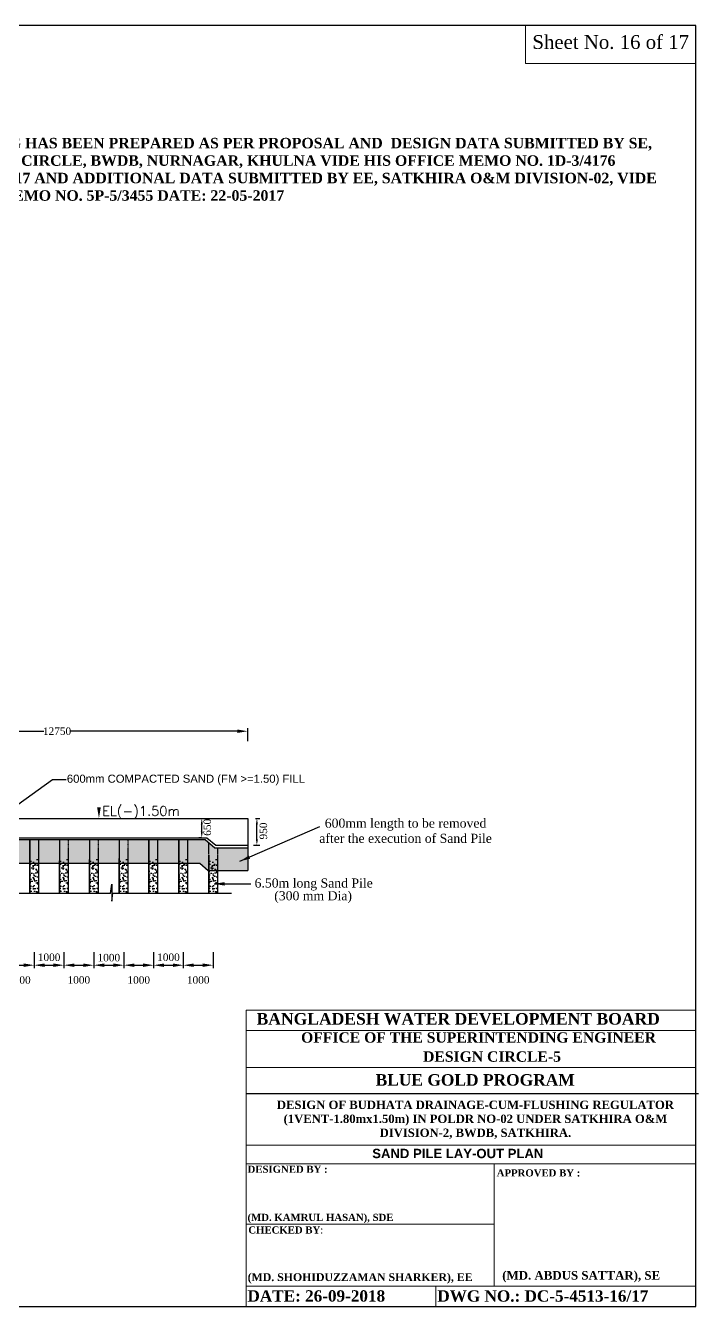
# Model space of a CAD drawing. Extents: x -298162 to 1078160, y -513173 to -216568.
# Drawn here: x 842871 to 865365, y -459717 to -416931 of the extents above; entities that cross this region are included whole.
import ezdxf

# ---------------------------------------------------------------- set-up
doc = ezdxf.new("R2010")
doc.units = 0
doc.header["$MEASUREMENT"] = 0
doc.linetypes.add('ACAD_ISO02W100', pattern=[15, 12, -3])
doc.layers.get('0').update_dxf_attribs({"linetype": 'CONTINUOUS'})
doc.layers.get('DEFPOINTS').update_dxf_attribs({"linetype": 'CONTINUOUS'})
doc.layers.add('doted', color=172, linetype='ACAD_ISO02W100', lineweight=30)
doc.layers.add('Left Bank Profile', color=7, linetype='CONTINUOUS', lineweight=25)
for name, color, linetype in [('LINE', 7, 'CONTINUOUS'), ('SLOPEEARTH', 3, 'CONTINUOUS'), ('TEXT', 10, 'CONTINUOUS')]:
    doc.layers.add(name, color=color, linetype=linetype)
doc.styles.add('Arial-25', font='arial.ttf')
doc.styles.add('BIG', font='ROMANT.SHX')
doc.styles.get("Standard").update_dxf_attribs({"font": 'times.ttf', "height": 250})
doc.dimstyles.new('3', dxfattribs={"dimtxt": 225, "dimasz": 350, "dimexe": 100, "dimexo": 25, "dimgap": 9, "dimtad": 0, "dimdec": 0, "dimzin": 0, "dimdsep": 46, "dimtxsty": 'Standard', "dimcen": 0, "dimclrt": 256, "dimadec": 0, "dimazin": 0, "dimtfac": 1, "dimtdec": 0, "dimtofl": 0, "dimtmove": 2, "dimatfit": 3, "dimfxl": 1, "dimtolj": 1, "dimtzin": 0, "dimarcsym": 0})

# ---------------------------------------------------------------- blocks, each defined once
blk = doc.blocks.new('*D1020')
at = {"layer": 'DEFPOINTS', "color": 0, "lineweight": -2}
for p in [(850298, -440502), (837548, -440922), (850298, -440856)]:
    blk.add_point(p, dxfattribs=at)
at = {"layer": 'LINE', "color": 0, "lineweight": -2}
for p, q in [((837548, -440897), (837548, -440402)), ((837898, -440502), (843481, -440502)), ((849948, -440502), (844365, -440502)), ((850298, -440831), (850298, -440402))]:
    blk.add_line(p, q, dxfattribs=at)
for points in [[(837898, -440444), (837898, -440561), (837548, -440502)], [(849948, -440444), (849948, -440561), (850298, -440502)]]:
    blk.add_solid(points, dxfattribs=at)
at = {"layer": 'LINE', "insert": (843923, -440502), "char_height": 250, "attachment_point": 5}
blk.add_mtext('\\A1;12750', dxfattribs=at)
blk = doc.blocks.new('*D1026')
at = {"layer": 'DEFPOINTS', "color": 0, "lineweight": -2}
for p in [(850531, -443413), (850603, -443413), (850462, -444313)]:
    blk.add_point(p, dxfattribs=at)
at = {"layer": 'LINE', "color": 0, "lineweight": -2}
for p, q in [((850556, -443413), (850703, -443413)), ((850603, -444113), (850603, -443613)), ((850487, -444313), (850703, -444313))]:
    blk.add_line(p, q, dxfattribs=at)
for points in [[(850570, -443613), (850637, -443613), (850603, -443413)], [(850570, -444113), (850637, -444113), (850603, -444313)]]:
    blk.add_solid(points, dxfattribs=at)
at = {"layer": 'LINE', "insert": (850822, -443837), "char_height": 250, "attachment_point": 5, "rotation": 90}
blk.add_mtext('\\A1;950', dxfattribs=at)
blk = doc.blocks.new('*D1028')
at = {"layer": 'DEFPOINTS', "color": 0, "lineweight": -2}
for p in [(848388, -443413), (848761, -443413), (848761, -444063)]:
    blk.add_point(p, dxfattribs=at)
at = {"layer": 'LINE', "color": 0, "lineweight": -2}
for p, q in [((848413, -443413), (848861, -443413)), ((848761, -443863), (848761, -443613)), ((848736, -444063), (848661, -444063))]:
    blk.add_line(p, q, dxfattribs=at)
for points in [[(848728, -443613), (848795, -443613), (848761, -443413)], [(848728, -443863), (848795, -443863), (848761, -444063)]]:
    blk.add_solid(points, dxfattribs=at)
at = {"layer": 'LINE', "insert": (848946, -443712), "char_height": 250, "attachment_point": 5, "rotation": 90}
blk.add_mtext('\\A1;650', dxfattribs=at)
blk = doc.blocks.new('*D1040')
at = {"layer": 'DEFPOINTS', "color": 0, "lineweight": -2}
for p in [(842166, -447885), (843159, -447860), (843159, -448319)]:
    blk.add_point(p, dxfattribs=at)
at = {"layer": 'LINE', "color": 0, "lineweight": -2}
for p, q in [((842166, -447910), (842166, -448419)), ((843159, -447885), (843159, -448419)), ((842516, -448319), (842809, -448319))]:
    blk.add_line(p, q, dxfattribs=at)
for points in [[(842516, -448261), (842516, -448377), (842166, -448319)], [(842809, -448261), (842809, -448377), (843159, -448319)]]:
    blk.add_solid(points, dxfattribs=at)
at = {"layer": 'LINE', "insert": (842663, -448814), "char_height": 250, "attachment_point": 5}
blk.add_mtext('\\A1;1000', dxfattribs=at)
blk = doc.blocks.new('*D1041')
at = {"layer": 'DEFPOINTS', "color": 0, "lineweight": -2}
for p in [(843159, -447860), (844152, -447860), (844152, -448319)]:
    blk.add_point(p, dxfattribs=at)
at = {"layer": 'LINE', "color": 0, "lineweight": -2}
for p, q in [((843159, -447885), (843159, -448419)), ((844152, -447885), (844152, -448419)), ((843509, -448319), (843802, -448319))]:
    blk.add_line(p, q, dxfattribs=at)
for points in [[(843509, -448261), (843509, -448377), (843159, -448319)], [(843802, -448261), (843802, -448377), (844152, -448319)]]:
    blk.add_solid(points, dxfattribs=at)
at = {"layer": 'LINE', "insert": (843656, -448055), "char_height": 250, "attachment_point": 5}
blk.add_mtext('\\A1;1000', dxfattribs=at)
blk = doc.blocks.new('*D1042')
at = {"layer": 'DEFPOINTS', "color": 0, "lineweight": -2}
for p in [(844152, -447860), (845149, -447860), (845149, -448319)]:
    blk.add_point(p, dxfattribs=at)
at = {"layer": 'LINE', "color": 0, "lineweight": -2}
for p, q in [((844152, -447885), (844152, -448419)), ((845149, -447885), (845149, -448419)), ((844502, -448319), (844799, -448319))]:
    blk.add_line(p, q, dxfattribs=at)
for points in [[(844502, -448261), (844502, -448377), (844152, -448319)], [(844799, -448261), (844799, -448377), (845149, -448319)]]:
    blk.add_solid(points, dxfattribs=at)
at = {"layer": 'LINE', "insert": (844651, -448814), "char_height": 250, "attachment_point": 5}
blk.add_mtext('\\A1;1000', dxfattribs=at)
blk = doc.blocks.new('*D1043')
at = {"layer": 'DEFPOINTS', "color": 0, "lineweight": -2}
for p in [(845149, -447860), (846158, -447860), (846158, -448319)]:
    blk.add_point(p, dxfattribs=at)
at = {"layer": 'LINE', "color": 0, "lineweight": -2}
for p, q in [((845149, -447885), (845149, -448419)), ((846158, -447885), (846158, -448419)), ((845499, -448319), (845808, -448319))]:
    blk.add_line(p, q, dxfattribs=at)
for points in [[(845499, -448261), (845499, -448377), (845149, -448319)], [(845808, -448261), (845808, -448377), (846158, -448319)]]:
    blk.add_solid(points, dxfattribs=at)
at = {"layer": 'LINE', "insert": (845654, -448067), "char_height": 250, "attachment_point": 5}
blk.add_mtext('\\A1;1000', dxfattribs=at)
blk = doc.blocks.new('*D1112')
at = {"layer": 'DEFPOINTS', "color": 0, "lineweight": -2}
for p in [(846158, -447885), (847151, -447860), (847151, -448319)]:
    blk.add_point(p, dxfattribs=at)
at = {"layer": 'LINE', "color": 0, "lineweight": -2}
for p, q in [((846158, -447910), (846158, -448419)), ((847151, -447885), (847151, -448419)), ((846508, -448319), (846801, -448319))]:
    blk.add_line(p, q, dxfattribs=at)
for points in [[(846508, -448261), (846508, -448377), (846158, -448319)], [(846801, -448261), (846801, -448377), (847151, -448319)]]:
    blk.add_solid(points, dxfattribs=at)
at = {"layer": 'LINE', "insert": (846654, -448814), "char_height": 250, "attachment_point": 5}
blk.add_mtext('\\A1;1000', dxfattribs=at)
blk = doc.blocks.new('*D1113')
at = {"layer": 'DEFPOINTS', "color": 0, "lineweight": -2}
for p in [(847151, -447860), (848144, -447860), (848144, -448319)]:
    blk.add_point(p, dxfattribs=at)
at = {"layer": 'LINE', "color": 0, "lineweight": -2}
for p, q in [((847151, -447885), (847151, -448419)), ((848144, -447885), (848144, -448419)), ((847501, -448319), (847794, -448319))]:
    blk.add_line(p, q, dxfattribs=at)
for points in [[(847501, -448261), (847501, -448377), (847151, -448319)], [(847794, -448261), (847794, -448377), (848144, -448319)]]:
    blk.add_solid(points, dxfattribs=at)
at = {"layer": 'LINE', "insert": (847647, -448055), "char_height": 250, "attachment_point": 5}
blk.add_mtext('\\A1;1000', dxfattribs=at)
blk = doc.blocks.new('*D1114')
at = {"layer": 'DEFPOINTS', "color": 0, "lineweight": -2}
for p in [(848144, -447860), (849141, -447860), (849141, -448319)]:
    blk.add_point(p, dxfattribs=at)
at = {"layer": 'LINE', "color": 0, "lineweight": -2}
for p, q in [((848144, -447885), (848144, -448419)), ((849141, -447885), (849141, -448419)), ((848494, -448319), (848791, -448319))]:
    blk.add_line(p, q, dxfattribs=at)
for points in [[(848494, -448261), (848494, -448377), (848144, -448319)], [(848791, -448261), (848791, -448377), (849141, -448319)]]:
    blk.add_solid(points, dxfattribs=at)
at = {"layer": 'LINE', "insert": (848642, -448814), "char_height": 250, "attachment_point": 5}
blk.add_mtext('\\A1;1000', dxfattribs=at)

msp = doc.modelspace()

# ---------------------------------------------------------------- hatches: boundary and pattern name
at = {"layer": 'LINE', "linetype": 'ByBlock', "lineweight": -2}
h = msp.add_hatch(dxfattribs=at)
h.set_pattern_fill('AR-SAND', color=0, scale=100, style=0)
h.set_pattern_definition([(37.5, (14875.5, -445792.48), (-6.299336, 192.682377), [0, -152, 0, -170, 0, -162.5]), (7.5, (14875.5, -445792.48), (176.97767, 282.21461), [0, -82, 0, -137, 0, -52.5]), (327.5, (14752.5, -445792.48), (311.414186, 0.565905), [0, -50, 0, -180, 0, -235]), (317.5, (14752.5, -445792.48), (300.61266, 87.76756), [0, -25, 0, -118, 0, -135])])
edge = h.paths.add_edge_path()
edge.add_line((814726.15, -444994.226), (816030.521, -444994.226))
edge.add_line((816030.521, -444994.226), (816330.521, -444754.064))
edge.add_line((816330.521, -444754.064), (825548.874, -444753.991))
edge.add_line((825548.874, -444753.991), (827527.157, -443856.755))
edge.add_line((827527.157, -443856.755), (827948.078, -443785.764))
edge.add_line((827948.078, -443785.764), (827969.328, -443753.611))
edge.add_line((827969.328, -443753.611), (835470.971, -443652.062))
edge.add_line((835470.971, -443652.062), (835604.954, -443786.045))
edge.add_line((835604.954, -443786.045), (836865.425, -443786.045))
edge.add_line((836865.425, -443786.045), (837526.919, -444016.13))
edge.add_line((837526.919, -444016.13), (837949.669, -444016.13))
edge.add_line((837949.669, -444016.13), (839926.123, -444913.366))
edge.add_line((839926.123, -444913.366), (848693.798, -444913.366))
edge.add_line((848693.798, -444913.366), (848979.319, -445154.099))
edge.add_line((848979.319, -445154.099), (850298.847, -445154.099))
edge.add_line((850298.847, -445154.099), (850298.847, -444392.669))
edge.add_line((850298.847, -444392.669), (849198.505, -444392.669))
edge.add_line((849198.505, -444392.669), (848876.125, -444120.859))
edge.add_line((848876.125, -444120.859), (840006.523, -444120.859))
edge.add_line((840006.523, -444120.859), (838041.353, -443416.13))
edge.add_line((838041.353, -443416.13), (837286.558, -443416.032))
edge.add_line((837286.558, -443416.032), (836879.531, -443186.045))
edge.add_line((836879.531, -443186.045), (835853.482, -443186.045))
edge.add_line((835853.482, -443186.045), (835719.499, -443052.062))
edge.add_line((835719.499, -443052.062), (827969.328, -443052.062))
edge.add_line((827969.328, -443052.062), (827948.193, -443166.96))
edge.add_line((827948.193, -443166.96), (827684.043, -443166.96))
edge.add_line((827684.043, -443166.96), (825468.474, -443961.484))
edge.add_line((825468.474, -443961.484), (816148.872, -443961.484))
edge.add_line((816148.872, -443961.484), (815826.492, -444233.294))
edge.add_line((815826.492, -444233.294), (814726.738, -444233.294))
edge.add_line((814726.738, -444233.294), (814726.738, -444994.226))
h = msp.add_hatch(dxfattribs=at)
h.set_pattern_fill('AR-SAND', color=0, scale=100, style=0)
h.set_pattern_definition([(37.5, (32660.25, -445788.9), (-6.299336, 192.682377), [0, -152, 0, -170, 0, -162.5]), (7.5, (32660.25, -445788.9), (176.97767, 282.21461), [0, -82, 0, -137, 0, -52.5]), (327.5, (32537.25, -445788.9), (311.414186, 0.565905), [0, -50, 0, -180, 0, -235]), (317.5, (32537.25, -445788.9), (300.61266, 87.76756), [0, -25, 0, -118, 0, -135])])
h.paths.add_polyline_path([(843009.149, -444750.421), (843309.149, -444750.421), (843309.149, -445917.215), (843009.149, -445917.215)])
h = msp.add_hatch(dxfattribs=at)
h.set_pattern_fill('AR-SAND', color=0, scale=100, style=0)
h.set_pattern_definition([(37.5, (33660.94, -445788.9), (-6.299336, 192.682377), [0, -152, 0, -170, 0, -162.5]), (7.5, (33660.94, -445788.9), (176.97767, 282.21461), [0, -82, 0, -137, 0, -52.5]), (327.5, (33537.94, -445788.9), (311.414186, 0.565905), [0, -50, 0, -180, 0, -235]), (317.5, (33537.94, -445788.9), (300.61266, 87.76756), [0, -25, 0, -118, 0, -135])])
h.paths.add_polyline_path([(844009.834, -444750.421), (844309.834, -444750.421), (844309.834, -445917.215), (844009.834, -445917.215)])
h = msp.add_hatch(dxfattribs=at)
h.set_pattern_fill('AR-SAND', color=0, scale=100, style=0)
h.set_pattern_definition([(37.5, (34661.07, -445788.9), (-6.299336, 192.682377), [0, -152, 0, -170, 0, -162.5]), (7.5, (34661.07, -445788.9), (176.97767, 282.21461), [0, -82, 0, -137, 0, -52.5]), (327.5, (34538.07, -445788.9), (311.414186, 0.565905), [0, -50, 0, -180, 0, -235]), (317.5, (34538.07, -445788.9), (300.61266, 87.76756), [0, -25, 0, -118, 0, -135])])
h.paths.add_polyline_path([(845009.963, -444750.421), (845309.963, -444750.421), (845309.963, -445917.215), (845009.963, -445917.215)])
h = msp.add_hatch(dxfattribs=at)
h.set_pattern_fill('AR-SAND', color=0, scale=100, style=0)
h.set_pattern_definition([(37.5, (35653.8, -445788.9), (-6.299336, 192.682377), [0, -152, 0, -170, 0, -162.5]), (7.5, (35653.8, -445788.9), (176.97767, 282.21461), [0, -82, 0, -137, 0, -52.5]), (327.5, (35530.8, -445788.9), (311.414186, 0.565905), [0, -50, 0, -180, 0, -235]), (317.5, (35530.8, -445788.9), (300.61266, 87.76756), [0, -25, 0, -118, 0, -135])])
h.paths.add_polyline_path([(846002.691, -444750.421), (846302.691, -444750.421), (846302.691, -445917.215), (846002.691, -445917.215)])
h = msp.add_hatch(dxfattribs=at)
h.set_pattern_fill('AR-SAND', color=0, scale=100, style=0)
h.set_pattern_definition([(37.5, (36647.03, -445788.9), (-6.299336, 192.682377), [0, -152, 0, -170, 0, -162.5]), (7.5, (36647.03, -445788.9), (176.97767, 282.21461), [0, -82, 0, -137, 0, -52.5]), (327.5, (36524.03, -445788.9), (311.414186, 0.565905), [0, -50, 0, -180, 0, -235]), (317.5, (36524.03, -445788.9), (300.61266, 87.76756), [0, -25, 0, -118, 0, -135])])
h.paths.add_polyline_path([(846995.928, -444750.421), (847295.928, -444750.421), (847295.928, -445917.215), (846995.928, -445917.215)])
h = msp.add_hatch(dxfattribs=at)
h.set_pattern_fill('AR-SAND', color=0, scale=100, style=0)
h.set_pattern_definition([(37.5, (37643.94, -445788.9), (-6.299336, 192.682377), [0, -152, 0, -170, 0, -162.5]), (7.5, (37643.94, -445788.9), (176.97767, 282.21461), [0, -82, 0, -137, 0, -52.5]), (327.5, (37520.94, -445788.9), (311.414186, 0.565905), [0, -50, 0, -180, 0, -235]), (317.5, (37520.94, -445788.9), (300.61266, 87.76756), [0, -25, 0, -118, 0, -135])])
h.paths.add_polyline_path([(847992.838, -444750.421), (848292.838, -444750.421), (848292.838, -445917.215), (847992.838, -445917.215)])
h = msp.add_hatch(dxfattribs=at)
h.set_pattern_fill('AR-SAND', color=0, scale=100, style=0)
h.set_pattern_definition([(37.5, (38652.51, -445788.9), (-6.299336, 192.682377), [0, -152, 0, -170, 0, -162.5]), (7.5, (38652.5, -445788.9), (176.97767, 282.21461), [0, -82, 0, -137, 0, -52.5]), (327.5, (38529.51, -445788.9), (311.414186, 0.565905), [0, -50, 0, -180, 0, -235]), (317.5, (38529.5, -445788.9), (300.61266, 87.76756), [0, -25, 0, -118, 0, -135])])
h.paths.add_polyline_path([(849001.407, -444750.421), (849301.407, -444750.421), (849301.407, -445917.215), (849001.407, -445917.215)])

# ---------------------------------------------------------------- linework, layer by layer
at = {"color": 0}
for p, q in [((840006.523, -443412.859), (850298.078, -443412.859)), ((850298.078, -443412.859), (850298.078, -443678.484)), ((850298.078, -443438.484), (850298.078, -444158.296)), ((848934.855, -444062.859), (849231.513, -444312.981)), ((848876.125, -444120.859), (849198.505, -444392.669)), ((849198.505, -444392.669), (850298.847, -444392.669)), ((849231.513, -444312.981), (850298.847, -444312.981)), ((848693.798, -444913.366), (848979.319, -445154.099)), ((848979.319, -445154.099), (850298.847, -445154.099))]:
    msp.add_line(p, q, dxfattribs=at)
at = {"color": 0, "lineweight": 13}
for p, q in [((850248.024, -449817.112), (865281.868, -449817.112)), ((850248.024, -449817.112), (850248.024, -459716.504)), ((850248.024, -450505.685), (865281.868, -450505.685)), ((850248.024, -451734.023), (865281.868, -451734.023)), ((850248.024, -454328.449), (865281.868, -454328.449)), ((850248.024, -454952.36), (865281.868, -454952.36)), ((858541.7, -459039.97), (858541.7, -454952.36)), ((858541.7, -459039.97), (858541.7, -455981.296)), ((858541.7, -459039.97), (858541.7, -455981.296)), ((858541.7, -459039.97), (858541.7, -455981.296)), ((850248.024, -456972.781), (858549.928, -456972.781)), ((850248.024, -459039.97), (865103.72, -459039.97)), ((851309.317, -459039.97), (865281.868, -459039.97)), ((851309.317, -459039.97), (865103.72, -459039.97)), ((851309.317, -459039.97), (865103.72, -459039.97)), ((856589.718, -459039.97), (856589.718, -459716.504)), ((850248.024, -459716.504), (865281.868, -459716.504))]:
    msp.add_line(p, q, dxfattribs=at)
at = {"layer": 'doted', "color": 0, "linetype": 'ByBlock', "lineweight": 13}
msp.add_lwpolyline([(865281.868, -416930.684), (859582.583, -416930.684), (859582.583, -418201.332), (865281.868, -418201.332)], close=True, dxfattribs=at)
at = {"layer": 'LINE', "color": 0}
for p, q in [((843768.522, -442113.24), (844222.052, -442112.63)), ((843009.149, -445936.467), (843009.149, -444120.859)), ((843009.149, -444120.859), (843009.149, -445919.001)), ((843309.149, -445917.215), (843309.149, -444120.859)), ((844009.834, -444120.859), (844009.834, -445919.001)), ((845009.963, -444120.859), (845009.963, -445919.001)), ((846002.691, -444120.859), (846002.691, -445919.001)), ((846995.928, -445936.467), (846995.928, -444120.859)), ((846995.928, -444120.859), (846995.928, -445919.001)), ((847295.928, -445917.215), (847295.928, -444120.859)), ((847992.838, -445936.467), (847992.838, -444120.859)), ((847992.838, -444120.859), (847992.838, -445919.001)), ((848292.838, -445917.215), (848292.838, -444120.859)), ((850298.078, -444158.296), (850298.847, -445154.099)), ((844009.834, -445936.467), (844009.834, -444831.792)), ((844309.834, -445917.215), (844309.834, -444819.758)), ((845009.963, -445936.467), (845009.963, -444791.675)), ((845309.963, -445917.215), (845309.963, -444779.642)), ((846002.691, -445936.467), (846002.691, -444751.856)), ((846302.691, -445917.215), (846302.691, -444739.823)), ((849001.407, -445936.467), (849001.407, -444631.574)), ((849001.407, -444631.574), (849001.407, -445919.001)), ((849301.407, -445917.215), (849301.407, -444619.541)), ((845704.528, -445920.787), (845750.459, -445616.698)), ((845750.459, -445616.698), (845750.459, -446180.569)), ((837706.608, -445917.215), (845705.886, -445917.215)), ((845750.459, -446180.569), (845789.585, -445917.215)), ((845789.585, -445917.215), (849755.349, -445917.215)), ((850248.024, -452605.116), (865365.38, -452605.116))]:
    msp.add_line(p, q, dxfattribs=at)
at = {"layer": 'LINE', "color": 0, "linetype": 'ByBlock', "lineweight": -2}
for p, q in [((840006.523, -444062.859), (848934.855, -444062.859)), ((840006.523, -444120.859), (848876.125, -444120.859)), ((839926.123, -444913.366), (848693.798, -444913.366))]:
    msp.add_line(p, q, dxfattribs=at)
at = {"layer": 'LINE', "color": 0, "linetype": 'ACAD_ISO02W100', "ltscale": 0.02}
for p, q in [((844309.834, -445917.215), (844309.834, -444120.859)), ((845309.963, -445917.215), (845309.963, -444120.859)), ((846302.691, -445917.215), (846302.691, -444120.859)), ((849001.407, -444619.541), (849001.407, -444226.488)), ((849301.407, -444619.541), (849301.407, -444392.669))]:
    msp.add_line(p, q, dxfattribs=at)
at = {"layer": 'LINE', "color": 0}
msp.add_lwpolyline([(804776.668, -459716.504), (865281.868, -459716.504), (865281.868, -416930.684), (804776.668, -416930.684)], close=True, dxfattribs=at)
at = {"layer": 'SLOPEEARTH', "color": 0}
msp.add_solid([(845384.558, -443040.984), (845260.6, -443040.984), (845322.579, -443412.859)], dxfattribs=at)

# ---------------------------------------------------------------- texts
at = {"color": 0, "lineweight": 13}
for s, insert, char_height, width, attachment_point in [('{\\fTimes New Roman|b1|i0|c0|p18;BANGLADESH WATER DEVELOPMENT BOARD}', (850593.573, -449916.627), 388.51567, 13955.35651, 1), ('{\\fTimes New Roman|b1|i0|c0|p18;OFFICE OF THE SUPERINTENDING ENGINEER}', (852081.801, -450559.948), 346.5, 13918.1422, 1), ('{\\fTimes New Roman|b1|i0|c0|p18;DESIGN CIRCLE-5}', (856161.253, -451196.837), 346.5, 13918.1422, 1), ('{\\fTimes New Roman|b1|i0|c0|p18;BLUE GOLD PROGRAM}', (854574.101, -451957.856), 385, 15464.60245, 1), ('\\pt1680;{\\fTimes New Roman|b1|i0|c0|p18;DESIGN OF BUDHATA DRAINAGE-CUM-FLUSHING REGULATOR (1VENT-1.80mx1.50m) IN POLDR NO-02 UNDER SATKHIRA O&M DIVISION-2, BWDB, SATKHIRA.}', (857909.963, -453482.222), 279.992017, 14635.8315, 5)]:
    msp.add_mtext(s, dxfattribs=dict(at, insert=insert, char_height=char_height, width=width, attachment_point=attachment_point))
at = {"color": 0, "lineweight": 13, "attachment_point": 1}
for s, insert, char_height in [('{\\fTimes New Roman|b1|i0|c0|p18;DESIGNED BY :}', (850293.019, -455015.193), 237.86673), ('{\\fTimes New Roman|b1|i0|c0|p18;APPROVED BY :}', (858622.159, -455138.951), 237.86673), ('{\\fTimes New Roman|b1|i0|c0|p18;(MD. KAMRUL HASAN), SDE}', (850290.844, -456623.922), 237.86673), ('{\\fTimes New Roman|b1|i0|c0|p18;CHECKED BY\\fTimes New Roman|b0|i0|c0|p18;:\\fTimes New Roman|b1|i0|c0|p18;}', (850317.174, -457044.429), 237.866735), ('{\\fTimes New Roman|b1|i0|c0|p18;(MD. SHOHIDUZZAMAN SHARKER), EE}', (850295.126, -458609.043), 261.65341), ('{\\fTimes New Roman|b1|i0|c0|p18;(MD. ABDUS SATTAR), SE}', (858806.257, -458536.94), 285.44008), ('{\\fTimes New Roman|b1|i0|c0|p18;DATE: 26-09-2018}', (850288.359, -459177.87), 379.63531), ('{\\fTimes New Roman|b1|i0|c0|p18;DWG NO.: DC-5-4513-16/17}', (856636.977, -459179.363), 379.63531)]:
    msp.add_mtext(s, dxfattribs=dict(at, insert=insert, char_height=char_height))
at = {"layer": 'doted', "color": 0, "linetype": 'ByBlock', "lineweight": 13, "insert": (859814.145, -417247.707), "char_height": 460.83533, "width": 18322.85758, "attachment_point": 1}
msp.add_mtext('{\\fTimes New Roman|b0|i0|c204|p18;Sheet No. 1}6{\\fTimes New Roman|b0|i0|c204|p18; of 1}7', dxfattribs=at)
at = {"layer": 'Left Bank Profile', "color": 0, "insert": (857321.158, -454769.222), "char_height": 313.72583, "width": 16588.5222, "attachment_point": 8}
msp.add_mtext('{\\fArial|b1|i0|c0|p34;SAND PILE LAY-OUT PLAN}', dxfattribs=at)
at = {"layer": 'LINE', "color": 0, "style": 'Arial-25'}
msp.add_text('600mm COMPACTED SAND (FM >=1.50) FILL', height=270, dxfattribs=at).set_placement((844250.215, -442223.412))
at = {"layer": 'LINE', "color": 0, "insert": (838126.278, -420680.349), "char_height": 350, "width": 25433.0845, "attachment_point": 1}
msp.add_mtext('\\A1;{\\fTimes New Roman|b1|i0|c0|p18;\\C7;1. THIS DRAWING HAS BEEN PREPARED AS PER PROPOSAL AND  DESIGN DATA SUBMITTED BY SE, \\P     KHULNA O&M CIRCLE, BWDB, NURNAGAR, KHULNA VIDE HIS OFFICE MEMO NO. 1D-3/4176 \\P     DATE: 28-03-2017 AND ADDITIONAL DATA SUBMITTED BY EE, SATKHIRA O&M DIVISION-02, VIDE\\P     HIS OFFICE MEMO NO. 5P-5/3455 DATE: 22-05-2017}', dxfattribs=at)
at = {"layer": 'LINE', "color": 0, "char_height": 303.75, "width": 33140.23576, "attachment_point": 8, "style": 'BIG'}
for s, insert in [('{\\fTimes New Roman|b0|i0|c0|p18;600mm length to be removed\\Pafter the execution of Sand Pile}', (855574.592, -444236.116)), ('{\\fTimes New Roman|b0|i0|c0|p18;6.50m long Sand Pile}', (852502.952, -445824.794)), ('{\\fTimes New Roman|b0|i0|c0|p18;(300 mm Dia)}', (852483.952, -446248.794))]:
    msp.add_mtext(s, dxfattribs=dict(at, insert=insert))
at = {"layer": 'TEXT', "color": 0, "style": 'BIG'}
msp.add_text('EL(-)1.50m', height=318.75, dxfattribs=at).set_placement((845429.362, -443327.151))

# ---------------------------------------------------------------- dimensions: what is measured, and where the dimension line sits
at = {"layer": 'LINE', "color": 0}
dim = msp.add_linear_dim(base=(850298.078, -440502.318), p1=(837548.078, -440922.31), p2=(850298.078, -440855.521), dimstyle='3', override={"dimtxt": 350, "dimclrd": 0, "dimclre": 0}, dxfattribs=at)
dim.commit()
dim.dimension.update_dxf_attribs({"geometry": '*D1020', "text_midpoint": (843923.078, -440502.318)})
for base, p1, p2, text, picture, middle in [((848761.229, -443412.859), (848761.229, -444062.859), (848387.952, -443412.859), '650', '*D1028', (848945.959, -443712.207)), ((850603.403, -443412.859), (850461.534, -444312.981), (850531.432, -443412.859), '950', '*D1026', (850821.611, -443837.125))]:
    dim = msp.add_linear_dim(base=base, p1=p1, p2=p2, angle=90, text=text, dimstyle='3', override={"dimtxt": 200, "dimasz": 200, "dimclrd": 0, "dimclre": 0}, dxfattribs=at)
    dim.commit()
    dim.dimension.update_dxf_attribs({"geometry": picture, "text_midpoint": middle, "dimtype": 160})
for base, p1, p2, picture, middle in [((843159.149, -448318.988), (842166.421, -447884.663), (843159.149, -447859.663), '*D1040', (842662.785, -448813.977)), ((845149.296, -448318.988), (844152.386, -447859.663), (845149.296, -447859.663), '*D1042', (844650.841, -448813.977)), ((847150.593, -448318.988), (846157.865, -447884.663), (847150.593, -447859.663), '*D1112', (846654.229, -448813.977)), ((849140.74, -448318.988), (848143.83, -447859.663), (849140.74, -447859.663), '*D1114', (848642.285, -448813.977))]:
    dim = msp.add_linear_dim(base=base, p1=p1, p2=p2, text='1000', dimstyle='3', override={"dimfxl": 700}, dxfattribs=at)
    dim.commit()
    dim.dimension.update_dxf_attribs({"geometry": picture, "text_midpoint": middle})
for base, p1, p2, picture, middle in [((844152.386, -448318.988), (843159.149, -447859.663), (844152.386, -447859.663), '*D1041', (843655.767, -448055.45)), ((846157.865, -448318.988), (845149.296, -447859.663), (846157.865, -447859.663), '*D1043', (845653.58, -448066.832)), ((848143.83, -448318.988), (847150.593, -447859.663), (848143.83, -447859.663), '*D1113', (847647.211, -448055.45))]:
    dim = msp.add_linear_dim(base=base, p1=p1, p2=p2, text='1000', dimstyle='3', override={"dimfxl": 700}, dxfattribs=at)
    dim.commit()
    dim.dimension.update_dxf_attribs({"geometry": picture, "text_midpoint": middle, "dimtype": 160})

# ---------------------------------------------------------------- leaders
for points in [[(840508.753, -444457.053), (843768.522, -442113.24)], [(850036.1, -444847.357), (852711.713, -443683.268)], [(849176.869, -445601.607), (850398.739, -445601.607)]]:
    msp.add_leader(points, dimstyle='3', override={"dimtxt": 350, "dimclrd": 0, "dimclre": 0}, dxfattribs=at)

doc.saveas('drawing.dxf')
